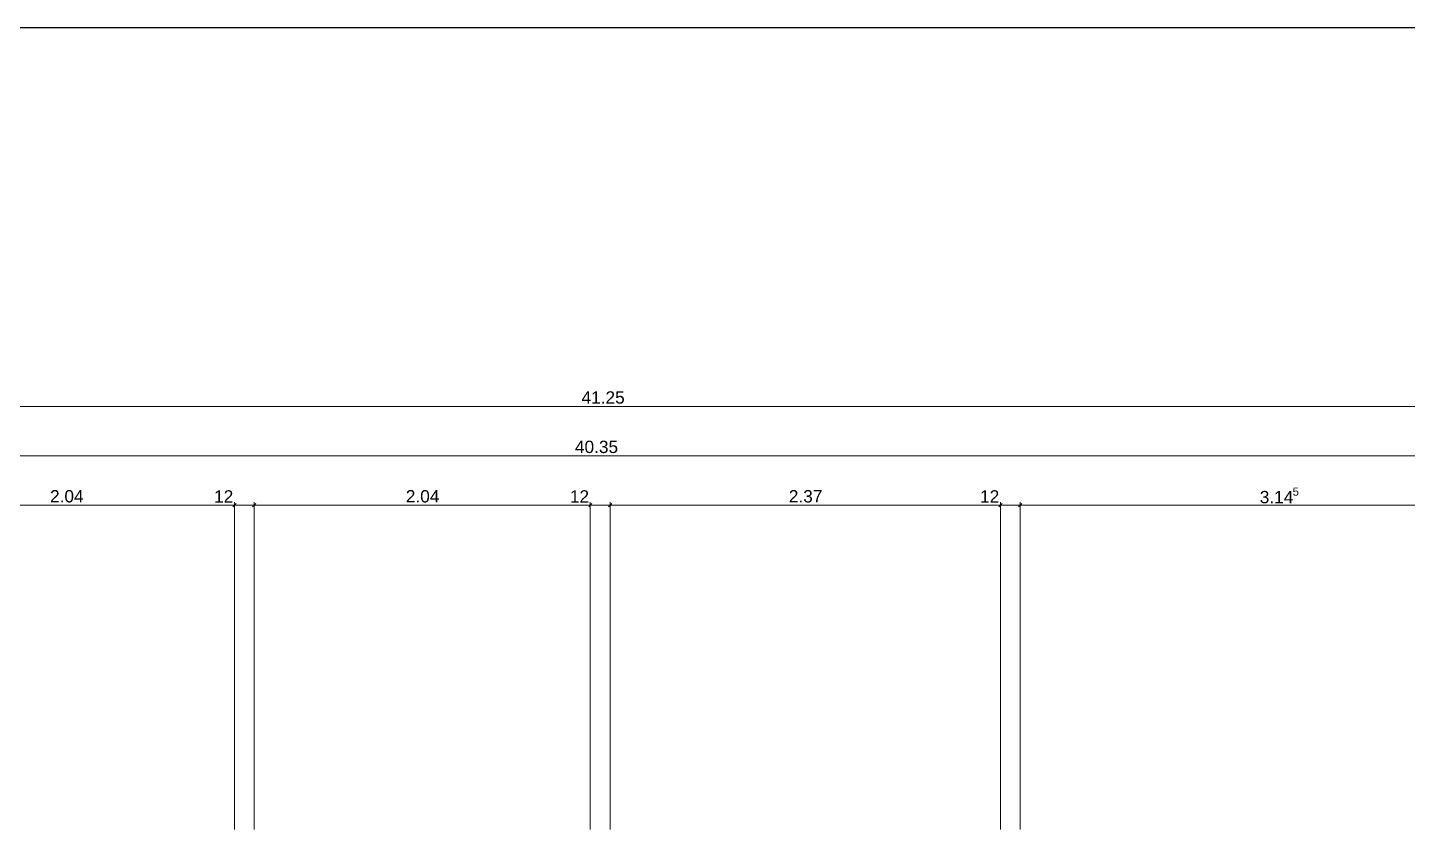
# Model space of a CAD drawing. Extents: x 0 to 1189, y 0 to 841.
# Drawn here: x 388.5 to 556, y 738.6 to 836 of the extents above; entities that cross this region are included whole.
import ezdxf

# ---------------------------------------------------------------- set-up
doc = ezdxf.new("R2010")
doc.units = 0
doc.layers.get('0').update_dxf_attribs({"lineweight": 35})
doc.layers.add('Bemassung', color=7, linetype='Continuous', lineweight=25)
doc.layers.add('X_Planrahmen', color=7, linetype='Continuous', lineweight=25)
doc.styles.get("Standard").update_dxf_attribs({"font": 'arial.ttf'})

# ---------------------------------------------------------------- blocks, each defined once
blk = doc.blocks.new('Blockreferenz-A0SO6TNL06')
at = {"color": 0, "linetype": 'ByBlock', "lineweight": -2, "ltscale": 0.25}
blk.add_line((5, 836), (1184, 836), dxfattribs=at)
blk = doc.blocks.new('Referenz-A0SO6TOG06', base_point=(4.4, 96.7))
at = {"layer": 'Bemassung', "color": 0, "lineweight": 13}
for p, q in [((45.85, 790), (870.85, 790)), ((54.04, 784), (861.04, 784)), ((372.84, 778), (413.64, 778)), ((413.34, 778), (413.64, 778)), ((413.84, 778.2), (413.44, 777.8)), ((413.44, 777.8), (413.84, 778.2)), ((413.64, 738.62), (413.64, 778.38)), ((413.64, 738.62), (413.64, 778.38)), ((413.64, 778), (416.04, 778)), ((413.64, 778), (413.94, 778)), ((415.74, 778), (416.04, 778)), ((415.84, 777.8), (416.24, 778.2)), ((416.24, 778.2), (415.84, 777.8)), ((416.04, 738.62), (416.04, 778.38)), ((416.04, 738.62), (416.04, 778.38)), ((416.04, 778), (416.34, 778)), ((416.04, 778), (456.84, 778)), ((456.54, 778), (456.84, 778)), ((457.04, 778.2), (456.64, 777.8)), ((456.64, 777.8), (457.04, 778.2)), ((456.84, 738.62), (456.84, 778.38)), ((456.84, 738.62), (456.84, 778.38)), ((456.84, 778), (459.24, 778)), ((456.84, 778), (457.14, 778)), ((458.94, 778), (459.24, 778)), ((459.04, 777.8), (459.44, 778.2)), ((459.44, 778.2), (459.04, 777.8)), ((459.24, 738.62), (459.24, 778.38)), ((459.24, 738.62), (459.24, 778.38)), ((459.24, 778), (459.54, 778)), ((459.24, 778), (506.64, 778)), ((506.34, 778), (506.64, 778)), ((506.84, 778.2), (506.44, 777.8)), ((506.44, 777.8), (506.84, 778.2)), ((506.64, 738.62), (506.64, 778.38)), ((506.64, 738.62), (506.64, 778.38)), ((506.64, 778), (509.04, 778)), ((506.64, 778), (506.94, 778)), ((508.74, 778), (509.04, 778)), ((508.84, 777.8), (509.24, 778.2)), ((509.24, 778.2), (508.84, 777.8)), ((509.04, 738.62), (509.04, 778.38)), ((509.04, 738.62), (509.04, 778.38)), ((509.04, 778), (509.34, 778)), ((509.04, 778), (571.94, 778))]:
    blk.add_line(p, q, dxfattribs=at)
at = {"layer": 'Bemassung', "color": 0, "linetype": 'Continuous', "lineweight": 13, "ltscale": 0.13, "attachment_point": 1}
for s, insert, char_height in [('{\\fArial;41.25}', (455.77, 791.83), 1.5), ('{\\fArial;40.35}', (454.97, 785.83), 1.5), ('{\\fArial;2.04}', (391.24, 779.83), 1.5), ('{\\fArial;12}', (411.16, 779.81), 1.5), ('{\\fArial;2.04}', (434.44, 779.83), 1.5), ('{\\fArial;12}', (454.36, 779.81), 1.5), ('{\\fArial;2.37}', (480.94, 779.83), 1.5), ('{\\fArial;12}', (504.16, 779.81), 1.5), ('{\\fArial;3.14}', (538.12, 779.73), 1.5), ('{\\fArial;5}', (542.11, 780.14), 0.99)]:
    blk.add_mtext(s, dxfattribs=dict(at, insert=insert, char_height=char_height))

msp = doc.modelspace()

# ---------------------------------------------------------------- block references
at = {"color": 8, "lineweight": 25, "ltscale": 0.25, "true_color": 0x808080}
msp.add_blockref('Referenz-A0SO6TOG06', (4.4, 96.7), dxfattribs=at)
at = {"layer": 'X_Planrahmen', "ltscale": 0.25}
msp.add_blockref('Blockreferenz-A0SO6TNL06', (0, 0), dxfattribs=at)

doc.saveas('drawing.dxf')
